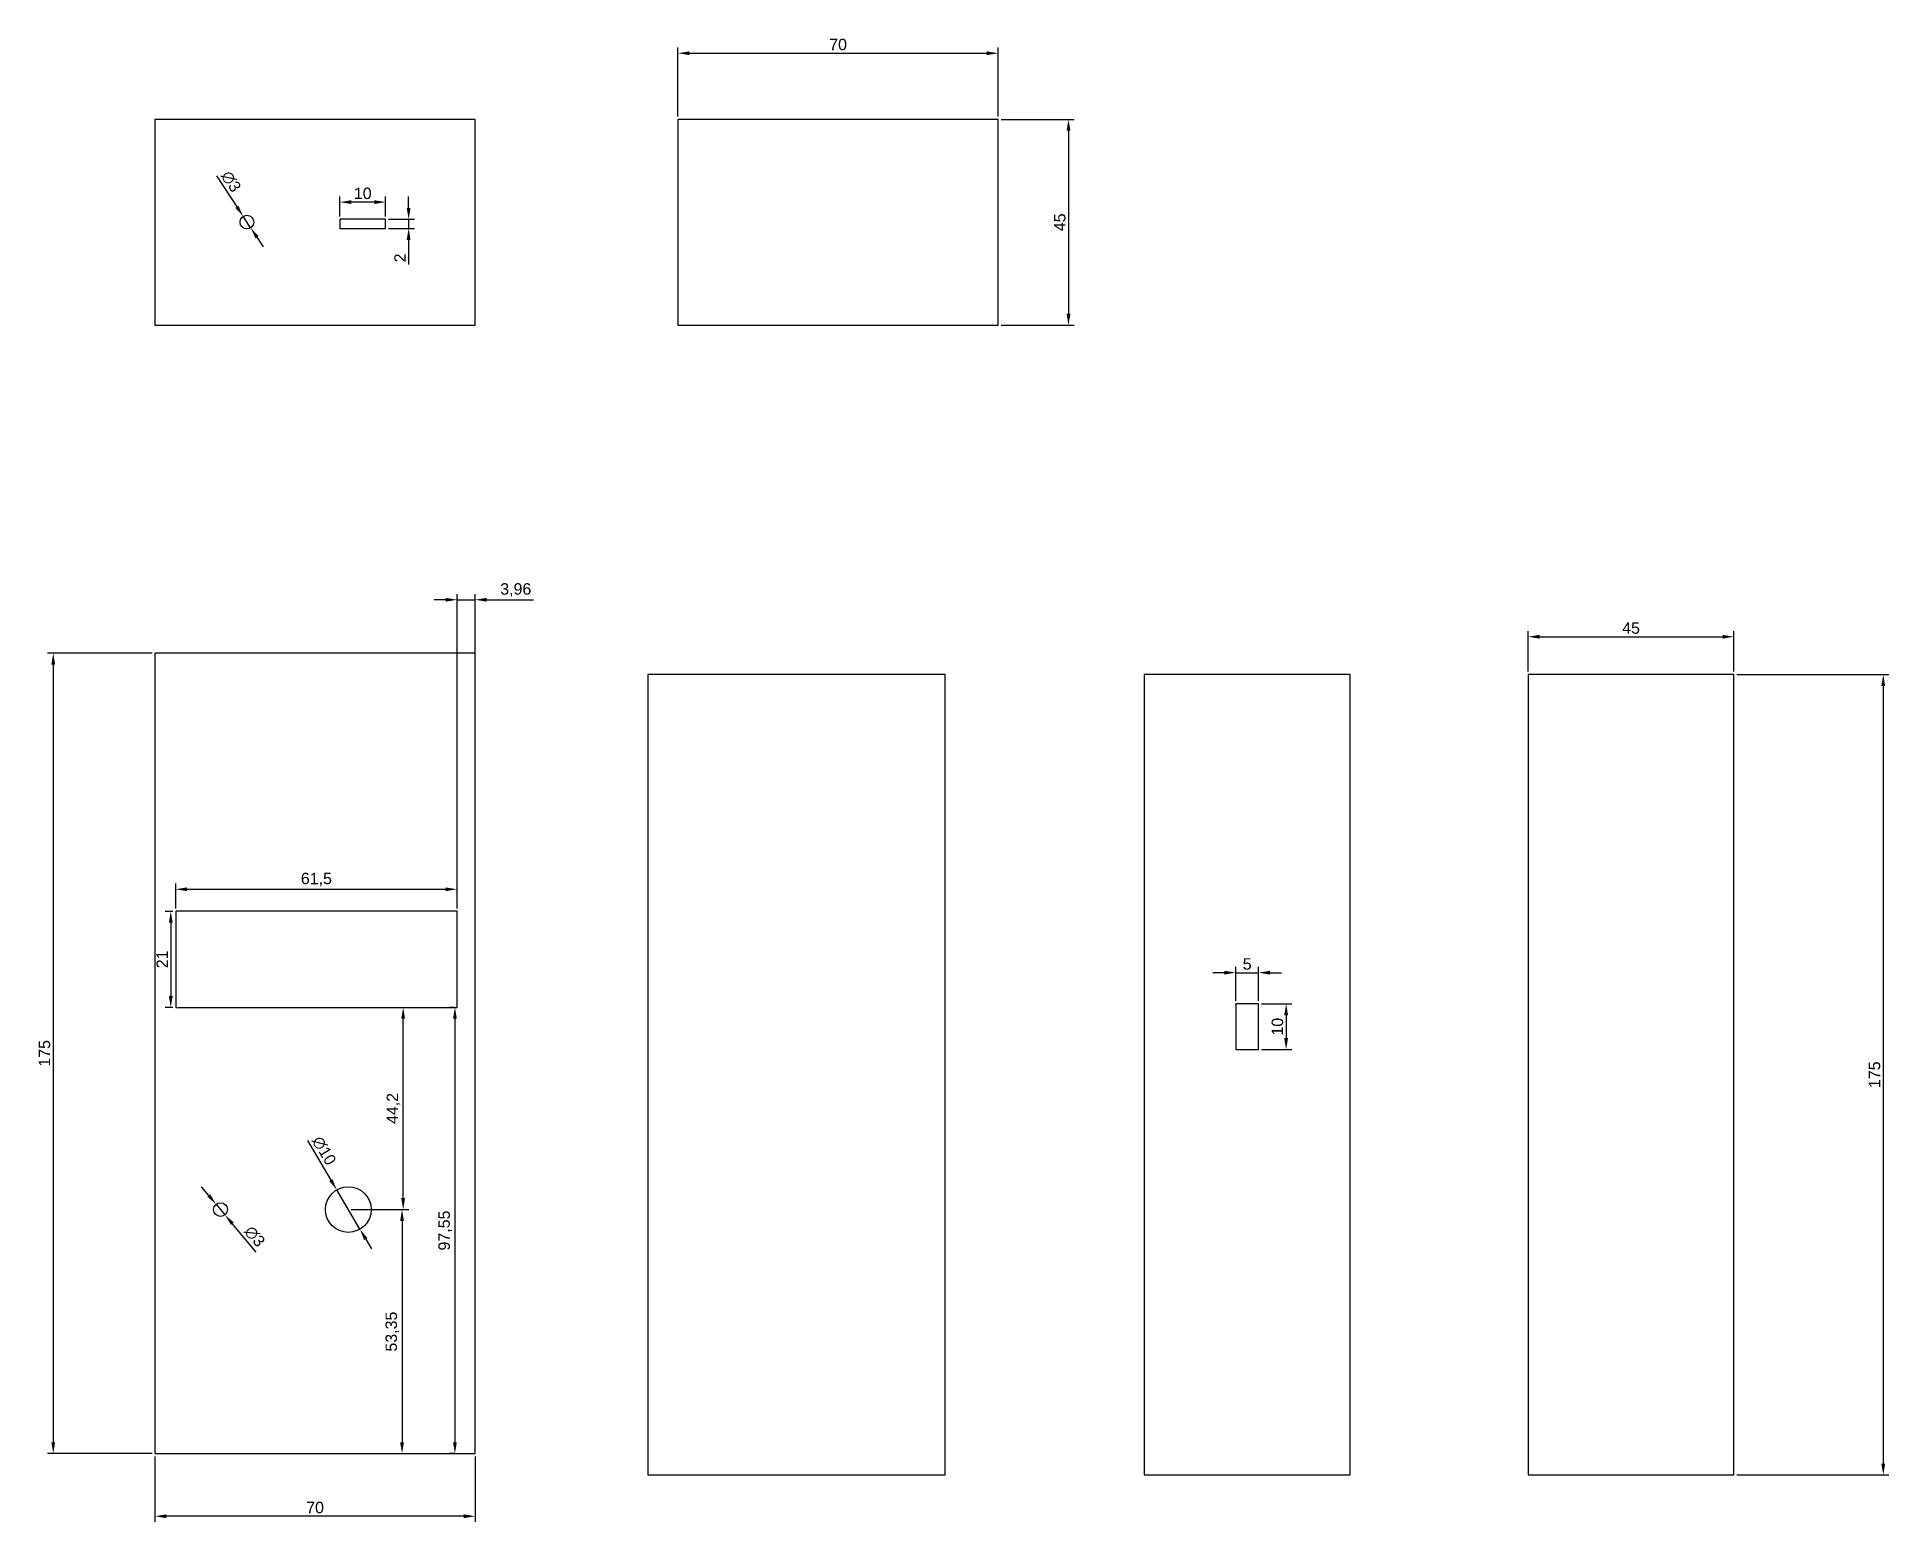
# Model space of a CAD drawing. Header units: millimetres. Extents: x 84 to 488, y 3 to 328.
import ezdxf

# ---------------------------------------------------------------- set-up
doc = ezdxf.new("R2010")
doc.units = ezdxf.units.MM
doc.layers.add('Medidas', color=4, linetype='Continuous')
doc.styles.get("Standard").update_dxf_attribs({"font": 'arial.ttf'})
doc.dimstyles.new('ISO-25', dxfattribs={"dimtxt": 2.5, "dimasz": 2.5, "dimexe": 1.25, "dimexo": 0.625, "dimtad": 1, "dimtxsty": 'Standard', "dimcen": 2.5, "dimadec": 0, "dimazin": 0, "dimtfac": 1, "dimtmove": 0, "dimatfit": 3, "dimfxl": 1, "dimarcsym": 0})

# ---------------------------------------------------------------- blocks, each defined once
blk = doc.blocks.new('*D15')
at = {"layer": 'Defpoints', "color": 0, "transparency": 16777216}
for p in [(109.34, 18.04), (179.34, 18.04), (109.34, 4.35)]:
    blk.add_point(p, dxfattribs=at)
at = {"layer": 'Medidas', "color": 0, "lineweight": -2, "transparency": 16777216}
for p, q in [((109.34, 17.41), (109.34, 3.1)), ((179.34, 17.41), (179.34, 3.1)), ((176.84, 4.35), (111.84, 4.35))]:
    blk.add_line(p, q, dxfattribs=at)
at = {"layer": 'Medidas', "color": 0, "transparency": 16777216}
for points in [[(111.84, 4.76), (111.84, 3.93), (109.34, 4.35)], [(176.84, 4.76), (176.84, 3.93), (179.34, 4.35)]]:
    blk.add_solid(points, dxfattribs=at)
at = {"layer": 'Medidas', "color": 0, "transparency": 16777216, "insert": (144.34, 6.25), "char_height": 2.5, "attachment_point": 5}
blk.add_mtext('70', dxfattribs=at)
blk = doc.blocks.new('*D17')
at = {"layer": 'Defpoints', "color": 0, "transparency": 16777216}
for p in [(175.38, 141.41), (113.88, 136.59), (175.38, 136.59)]:
    blk.add_point(p, dxfattribs=at)
at = {"layer": 'Medidas', "color": 0, "lineweight": -2, "transparency": 16777216}
for p, q in [((113.88, 137.22), (113.88, 142.66)), ((175.38, 137.22), (175.38, 142.66)), ((116.38, 141.41), (172.88, 141.41))]:
    blk.add_line(p, q, dxfattribs=at)
at = {"layer": 'Medidas', "color": 0, "transparency": 16777216}
for points in [[(116.38, 141.83), (116.38, 140.99), (113.88, 141.41)], [(172.88, 141.83), (172.88, 140.99), (175.38, 141.41)]]:
    blk.add_solid(points, dxfattribs=at)
at = {"layer": 'Medidas', "color": 0, "transparency": 16777216, "insert": (144.63, 143.54), "char_height": 2.5, "attachment_point": 5}
blk.add_mtext('61,5', dxfattribs=at)
blk = doc.blocks.new('*D18')
at = {"layer": 'Defpoints', "color": 0, "transparency": 16777216}
for p in [(113.88, 136.59), (112.8, 115.59), (113.88, 115.59)]:
    blk.add_point(p, dxfattribs=at)
at = {"layer": 'Medidas', "color": 0, "lineweight": -2, "transparency": 16777216}
for p, q in [((113.26, 136.59), (111.55, 136.59)), ((112.8, 134.09), (112.8, 118.09)), ((113.26, 115.59), (111.55, 115.59))]:
    blk.add_line(p, q, dxfattribs=at)
at = {"layer": 'Medidas', "color": 0, "transparency": 16777216}
for points in [[(112.39, 134.09), (113.22, 134.09), (112.8, 136.59)], [(112.39, 118.09), (113.22, 118.09), (112.8, 115.59)]]:
    blk.add_solid(points, dxfattribs=at)
at = {"layer": 'Medidas', "color": 0, "transparency": 16777216, "insert": (110.92, 126.09), "char_height": 2.5, "attachment_point": 5, "rotation": 90}
blk.add_mtext('21', dxfattribs=at)
blk = doc.blocks.new('*D19')
at = {"layer": 'Defpoints', "color": 0, "transparency": 16777216}
for p in [(109.34, 193.04), (87.11, 18.04), (109.34, 18.04)]:
    blk.add_point(p, dxfattribs=at)
at = {"layer": 'Medidas', "color": 0, "lineweight": -2, "transparency": 16777216}
for p, q in [((108.72, 193.04), (85.86, 193.04)), ((87.11, 190.54), (87.11, 20.54)), ((108.72, 18.04), (85.86, 18.04))]:
    blk.add_line(p, q, dxfattribs=at)
at = {"layer": 'Medidas', "color": 0, "transparency": 16777216}
for points in [[(86.69, 190.54), (87.52, 190.54), (87.11, 193.04)], [(86.69, 20.54), (87.52, 20.54), (87.11, 18.04)]]:
    blk.add_solid(points, dxfattribs=at)
at = {"layer": 'Medidas', "color": 0, "transparency": 16777216, "insert": (85.2, 105.54), "char_height": 2.5, "attachment_point": 5, "rotation": 90}
blk.add_mtext('175', dxfattribs=at)
blk = doc.blocks.new('*D20')
at = {"layer": 'Defpoints', "color": 0, "transparency": 16777216}
for p in [(175.38, 115.59), (174.92, 18.04), (175.38, 18.04)]:
    blk.add_point(p, dxfattribs=at)
at = {"layer": 'Medidas', "color": 0, "lineweight": -2, "transparency": 16777216}
for p, q in [((174.76, 115.59), (173.67, 115.59)), ((174.92, 113.09), (174.92, 20.54)), ((174.76, 18.04), (173.67, 18.04))]:
    blk.add_line(p, q, dxfattribs=at)
at = {"layer": 'Medidas', "color": 0, "transparency": 16777216}
for points in [[(174.5, 113.09), (175.33, 113.09), (174.92, 115.59)], [(174.5, 20.54), (175.33, 20.54), (174.92, 18.04)]]:
    blk.add_solid(points, dxfattribs=at)
at = {"layer": 'Medidas', "color": 0, "transparency": 16777216, "insert": (172.79, 66.81), "char_height": 2.5, "attachment_point": 5, "rotation": 90}
blk.add_mtext('97,55', dxfattribs=at)
blk = doc.blocks.new('*D21')
at = {"layer": 'Defpoints', "color": 0, "transparency": 16777216}
for p in [(122.71, 72.54), (124.64, 70.24)]:
    blk.add_point(p, dxfattribs=at)
at = {"layer": 'Medidas', "color": 0, "lineweight": -2, "transparency": 16777216}
for p, q in [((121.11, 74.46), (119.5, 76.38)), ((122.71, 72.54), (124.64, 70.24)), ((131.44, 62.1), (126.24, 68.32))]:
    blk.add_line(p, q, dxfattribs=at)
at = {"layer": 'Medidas', "color": 0, "transparency": 16777216}
for points in [[(121.43, 74.73), (120.79, 74.19), (122.71, 72.54)], [(126.56, 68.59), (125.92, 68.06), (124.64, 70.24)]]:
    blk.add_solid(points, dxfattribs=at)
at = {"layer": 'Medidas', "color": 0, "transparency": 16777216, "insert": (131.15, 65.52), "char_height": 2.5, "attachment_point": 5, "rotation": 309.8997}
blk.add_mtext('∅3', dxfattribs=at)
blk = doc.blocks.new('*D22')
at = {"layer": 'Defpoints', "color": 0, "transparency": 16777216}
for p in [(149.07, 75.69), (154.16, 67.09)]:
    blk.add_point(p, dxfattribs=at)
at = {"layer": 'Medidas', "color": 0, "lineweight": -2, "transparency": 16777216}
for p, q in [((142.68, 86.49), (147.79, 77.85)), ((154.16, 67.09), (149.07, 75.69)), ((155.43, 64.94), (156.71, 62.79))]:
    blk.add_line(p, q, dxfattribs=at)
at = {"layer": 'Medidas', "color": 0, "transparency": 16777216}
for points in [[(148.15, 78.06), (147.44, 77.63), (149.07, 75.69)], [(155.79, 65.15), (155.07, 64.72), (154.16, 67.09)]]:
    blk.add_solid(points, dxfattribs=at)
at = {"layer": 'Medidas', "color": 0, "transparency": 16777216, "insert": (146.3, 84.25), "char_height": 2.5, "attachment_point": 5, "rotation": 300.6111}
blk.add_mtext('∅10', dxfattribs=at)
blk = doc.blocks.new('*D23')
at = {"layer": 'Defpoints', "color": 0, "transparency": 16777216}
for p in [(179.34, 204.71), (175.38, 136.59), (179.34, 136.59)]:
    blk.add_point(p, dxfattribs=at)
at = {"layer": 'Medidas', "color": 0, "lineweight": -2, "transparency": 16777216}
for p, q in [((172.88, 204.71), (170.38, 204.71)), ((175.38, 137.22), (175.38, 205.96)), ((175.38, 204.71), (179.34, 204.71)), ((179.34, 137.22), (179.34, 205.96)), ((181.84, 204.71), (192.08, 204.71))]:
    blk.add_line(p, q, dxfattribs=at)
at = {"layer": 'Medidas', "color": 0, "transparency": 16777216}
for points in [[(172.88, 205.12), (172.88, 204.29), (175.38, 204.71)], [(181.84, 205.12), (181.84, 204.29), (179.34, 204.71)]]:
    blk.add_solid(points, dxfattribs=at)
at = {"layer": 'Medidas', "color": 0, "transparency": 16777216, "insert": (188.21, 206.84), "char_height": 2.5, "attachment_point": 5}
blk.add_mtext('3,96', dxfattribs=at)
blk = doc.blocks.new('*D24')
at = {"layer": 'Defpoints', "color": 0, "transparency": 16777216}
for p in [(151.61, 115.59), (163.6, 115.59), (151.61, 71.39)]:
    blk.add_point(p, dxfattribs=at)
at = {"layer": 'Medidas', "color": 0, "lineweight": -2, "transparency": 16777216}
for p, q in [((152.24, 115.59), (164.85, 115.59)), ((163.6, 73.89), (163.6, 113.09)), ((152.24, 71.39), (164.85, 71.39))]:
    blk.add_line(p, q, dxfattribs=at)
at = {"layer": 'Medidas', "color": 0, "transparency": 16777216}
for points in [[(163.18, 113.09), (164.01, 113.09), (163.6, 115.59)], [(163.18, 73.89), (164.01, 73.89), (163.6, 71.39)]]:
    blk.add_solid(points, dxfattribs=at)
at = {"layer": 'Medidas', "color": 0, "transparency": 16777216, "insert": (161.47, 93.49), "char_height": 2.5, "attachment_point": 5, "rotation": 90}
blk.add_mtext('44,2', dxfattribs=at)
blk = doc.blocks.new('*D25')
at = {"layer": 'Defpoints', "color": 0, "transparency": 16777216}
for p in [(151.61, 71.39), (151.61, 18.04), (163.35, 18.04)]:
    blk.add_point(p, dxfattribs=at)
at = {"layer": 'Medidas', "color": 0, "lineweight": -2, "transparency": 16777216}
for p, q in [((152.24, 71.39), (164.6, 71.39)), ((163.35, 68.89), (163.35, 20.54)), ((152.24, 18.04), (164.6, 18.04))]:
    blk.add_line(p, q, dxfattribs=at)
at = {"layer": 'Medidas', "color": 0, "transparency": 16777216}
for points in [[(162.93, 68.89), (163.77, 68.89), (163.35, 71.39)], [(162.93, 20.54), (163.77, 20.54), (163.35, 18.04)]]:
    blk.add_solid(points, dxfattribs=at)
at = {"layer": 'Medidas', "color": 0, "transparency": 16777216, "insert": (161.22, 44.71), "char_height": 2.5, "attachment_point": 5, "rotation": 90}
blk.add_mtext('53,35', dxfattribs=at)
blk = doc.blocks.new('*D27')
at = {"layer": 'Defpoints', "color": 0, "transparency": 16777216}
for p in [(454.51, 196.62), (409.51, 188.37), (454.51, 188.37)]:
    blk.add_point(p, dxfattribs=at)
at = {"layer": 'Medidas', "color": 0, "lineweight": -2, "transparency": 16777216}
for p, q in [((409.51, 188.99), (409.51, 197.87)), ((412.01, 196.62), (452.01, 196.62)), ((454.51, 188.99), (454.51, 197.87))]:
    blk.add_line(p, q, dxfattribs=at)
at = {"layer": 'Medidas', "color": 0, "transparency": 16777216}
for points in [[(412.01, 197.03), (412.01, 196.2), (409.51, 196.62)], [(452.01, 197.03), (452.01, 196.2), (454.51, 196.62)]]:
    blk.add_solid(points, dxfattribs=at)
at = {"layer": 'Medidas', "color": 0, "transparency": 16777216, "insert": (432.01, 198.51), "char_height": 2.5, "attachment_point": 5}
blk.add_mtext('45', dxfattribs=at)
blk = doc.blocks.new('*D28')
at = {"layer": 'Defpoints', "color": 0, "transparency": 16777216}
for p in [(454.51, 188.37), (454.51, 13.37), (487.14, 13.37)]:
    blk.add_point(p, dxfattribs=at)
at = {"layer": 'Medidas', "color": 0, "lineweight": -2, "transparency": 16777216}
for p, q in [((455.14, 188.37), (488.39, 188.37)), ((487.14, 185.87), (487.14, 15.87)), ((455.14, 13.37), (488.39, 13.37))]:
    blk.add_line(p, q, dxfattribs=at)
at = {"layer": 'Medidas', "color": 0, "transparency": 16777216}
for points in [[(486.72, 185.87), (487.56, 185.87), (487.14, 188.37)], [(486.72, 15.87), (487.56, 15.87), (487.14, 13.37)]]:
    blk.add_solid(points, dxfattribs=at)
at = {"layer": 'Medidas', "color": 0, "transparency": 16777216, "insert": (485.24, 100.87), "char_height": 2.5, "attachment_point": 5, "rotation": 90}
blk.add_mtext('175', dxfattribs=at)
blk = doc.blocks.new('*D29')
at = {"layer": 'Defpoints', "color": 0, "transparency": 16777216}
for p in [(350.59, 123.18), (345.59, 116.37), (350.59, 116.37)]:
    blk.add_point(p, dxfattribs=at)
at = {"layer": 'Medidas', "color": 0, "lineweight": -2, "transparency": 16777216}
for p, q in [((343.09, 123.18), (340.59, 123.18)), ((345.59, 116.99), (345.59, 124.43)), ((345.59, 123.18), (350.59, 123.18)), ((350.59, 116.99), (350.59, 124.43)), ((353.09, 123.18), (355.59, 123.18))]:
    blk.add_line(p, q, dxfattribs=at)
at = {"layer": 'Medidas', "color": 0, "transparency": 16777216}
for points in [[(343.09, 123.59), (343.09, 122.76), (345.59, 123.18)], [(353.09, 123.59), (353.09, 122.76), (350.59, 123.18)]]:
    blk.add_solid(points, dxfattribs=at)
at = {"layer": 'Medidas', "color": 0, "transparency": 16777216, "insert": (348.09, 125.07), "char_height": 2.5, "attachment_point": 5}
blk.add_mtext('5', dxfattribs=at)
blk = doc.blocks.new('*D30')
at = {"layer": 'Defpoints', "color": 0, "transparency": 16777216}
for p in [(350.59, 116.37), (350.59, 106.37), (356.61, 106.37)]:
    blk.add_point(p, dxfattribs=at)
at = {"layer": 'Medidas', "color": 0, "lineweight": -2, "transparency": 16777216}
for p, q in [((351.21, 116.37), (357.86, 116.37)), ((356.61, 113.87), (356.61, 108.87)), ((351.21, 106.37), (357.86, 106.37))]:
    blk.add_line(p, q, dxfattribs=at)
at = {"layer": 'Medidas', "color": 0, "transparency": 16777216}
for points in [[(356.19, 113.87), (357.03, 113.87), (356.61, 116.37)], [(356.19, 108.87), (357.03, 108.87), (356.61, 106.37)]]:
    blk.add_solid(points, dxfattribs=at)
at = {"layer": 'Medidas', "color": 0, "transparency": 16777216, "insert": (354.71, 111.37), "char_height": 2.5, "attachment_point": 5, "rotation": 90}
blk.add_mtext('10', dxfattribs=at)
blk = doc.blocks.new('*D32')
at = {"layer": 'Defpoints', "color": 0, "transparency": 16777216}
for p in [(293.67, 324.18), (223.67, 309.72), (293.67, 309.72)]:
    blk.add_point(p, dxfattribs=at)
at = {"layer": 'Medidas', "color": 0, "lineweight": -2, "transparency": 16777216}
for p, q in [((223.67, 310.35), (223.67, 325.43)), ((226.17, 324.18), (291.17, 324.18)), ((293.67, 310.35), (293.67, 325.43))]:
    blk.add_line(p, q, dxfattribs=at)
at = {"layer": 'Medidas', "color": 0, "transparency": 16777216}
for points in [[(226.17, 324.6), (226.17, 323.77), (223.67, 324.18)], [(291.17, 324.6), (291.17, 323.77), (293.67, 324.18)]]:
    blk.add_solid(points, dxfattribs=at)
at = {"layer": 'Medidas', "color": 0, "transparency": 16777216, "insert": (258.67, 326.08), "char_height": 2.5, "attachment_point": 5}
blk.add_mtext('70', dxfattribs=at)
blk = doc.blocks.new('*D33')
at = {"layer": 'Defpoints', "color": 0, "transparency": 16777216}
for p in [(293.67, 309.72), (293.67, 264.72), (309.04, 264.72)]:
    blk.add_point(p, dxfattribs=at)
at = {"layer": 'Medidas', "color": 0, "lineweight": -2, "transparency": 16777216}
for p, q in [((294.3, 309.72), (310.29, 309.72)), ((309.04, 307.22), (309.04, 267.22)), ((294.3, 264.72), (310.29, 264.72))]:
    blk.add_line(p, q, dxfattribs=at)
at = {"layer": 'Medidas', "color": 0, "transparency": 16777216}
for points in [[(308.62, 307.22), (309.46, 307.22), (309.04, 309.72)], [(308.62, 267.22), (309.46, 267.22), (309.04, 264.72)]]:
    blk.add_solid(points, dxfattribs=at)
at = {"layer": 'Medidas', "color": 0, "transparency": 16777216, "insert": (307.14, 287.22), "char_height": 2.5, "attachment_point": 5, "rotation": 90}
blk.add_mtext('45', dxfattribs=at)
blk = doc.blocks.new('*D34')
at = {"layer": 'Defpoints', "color": 0, "transparency": 16777216}
for p in [(149.76, 291.64), (149.76, 287.88), (159.76, 287.88)]:
    blk.add_point(p, dxfattribs=at)
at = {"layer": 'Medidas', "color": 0, "lineweight": -2, "transparency": 16777216}
for p, q in [((149.76, 288.5), (149.76, 292.89)), ((157.26, 291.64), (152.26, 291.64)), ((159.76, 288.5), (159.76, 292.89))]:
    blk.add_line(p, q, dxfattribs=at)
at = {"layer": 'Medidas', "color": 0, "transparency": 16777216}
for points in [[(152.26, 292.05), (152.26, 291.22), (149.76, 291.64)], [(157.26, 292.05), (157.26, 291.22), (159.76, 291.64)]]:
    blk.add_solid(points, dxfattribs=at)
at = {"layer": 'Medidas', "color": 0, "transparency": 16777216, "insert": (154.76, 293.54), "char_height": 2.5, "attachment_point": 5}
blk.add_mtext('10', dxfattribs=at)
blk = doc.blocks.new('*D35')
at = {"layer": 'Defpoints', "color": 0, "transparency": 16777216}
for p in [(159.76, 287.88), (159.76, 285.88), (164.79, 285.88)]:
    blk.add_point(p, dxfattribs=at)
at = {"layer": 'Medidas', "color": 0, "lineweight": -2, "transparency": 16777216}
for p, q in [((164.79, 290.38), (164.79, 292.88)), ((160.38, 287.88), (166.04, 287.88)), ((164.79, 287.88), (164.79, 285.88)), ((160.38, 285.88), (166.04, 285.88)), ((164.79, 283.38), (164.79, 277.97))]:
    blk.add_line(p, q, dxfattribs=at)
at = {"layer": 'Medidas', "color": 0, "transparency": 16777216}
for points in [[(164.37, 290.38), (165.2, 290.38), (164.79, 287.88)], [(164.37, 283.38), (165.2, 283.38), (164.79, 285.88)]]:
    blk.add_solid(points, dxfattribs=at)
at = {"layer": 'Medidas', "color": 0, "transparency": 16777216, "insert": (162.91, 279.43), "char_height": 2.5, "attachment_point": 5, "rotation": 90}
blk.add_mtext('2', dxfattribs=at)
blk = doc.blocks.new('*D36')
at = {"layer": 'Defpoints', "color": 0, "transparency": 16777216}
for p in [(128.61, 288.53), (130.26, 286.03)]:
    blk.add_point(p, dxfattribs=at)
at = {"layer": 'Medidas', "color": 0, "lineweight": -2, "transparency": 16777216}
for p, q in [((122.77, 297.39), (127.24, 290.62)), ((130.26, 286.03), (128.61, 288.53)), ((131.64, 283.94), (133.02, 281.86))]:
    blk.add_line(p, q, dxfattribs=at)
at = {"layer": 'Medidas', "color": 0, "transparency": 16777216}
for points in [[(127.58, 290.85), (126.89, 290.39), (128.61, 288.53)], [(131.99, 284.17), (131.29, 283.71), (130.26, 286.03)]]:
    blk.add_solid(points, dxfattribs=at)
at = {"layer": 'Medidas', "color": 0, "transparency": 16777216, "insert": (125.96, 296.13), "char_height": 2.5, "attachment_point": 5, "rotation": 303.4073}
blk.add_mtext('∅3', dxfattribs=at)

msp = doc.modelspace()

# ---------------------------------------------------------------- linework, layer by layer
for points in [[(109.343, 264.723), (179.343, 264.723), (179.343, 309.723), (109.343, 309.723)], [(223.671, 264.723), (293.671, 264.723), (293.671, 309.723), (223.671, 309.723)], [(149.756, 285.879), (159.756, 285.879), (159.756, 287.879), (149.756, 287.879)], [(109.343, 18.038), (179.343, 18.038), (179.343, 193.038), (109.343, 193.038)], [(217.109, 13.37), (282.109, 13.37), (282.109, 188.37), (217.109, 188.37)], [(325.585, 13.37), (370.585, 13.37), (370.585, 188.37), (325.585, 188.37)], [(409.514, 13.37), (454.514, 13.37), (454.514, 188.37), (409.514, 188.37)], [(113.881, 115.591), (175.381, 115.591), (175.381, 136.591), (113.881, 136.591)], [(345.585, 106.37), (350.585, 106.37), (350.585, 116.37), (345.585, 116.37)]]:
    msp.add_lwpolyline(points, close=True)
for centre, radius in [((129.438, 287.281), 1.5), ((123.674, 71.391), 1.5), ((151.614, 71.391), 5)]:
    msp.add_circle(centre, radius)

# ---------------------------------------------------------------- dimensions: what is measured, and where the dimension line sits
at = {"layer": 'Medidas'}
for base, p1, p2, picture, middle in [((293.671, 324.182), (223.671, 309.723), (293.671, 309.723), '*D32', (258.671, 326.084)), ((149.756, 291.638), (159.756, 287.879), (149.756, 287.879), '*D34', (154.756, 293.54)), ((454.514, 196.616), (409.514, 188.37), (454.514, 188.37), '*D27', (432.014, 198.512)), ((350.585, 123.178), (345.585, 116.37), (350.585, 116.37), '*D29', (348.085, 125.074))]:
    dim = msp.add_linear_dim(base=base, p1=p1, p2=p2, dimstyle='ISO-25', dxfattribs=at)
    dim.commit()
    dim.dimension.update_dxf_attribs({"geometry": picture, "text_midpoint": middle})
for base, p1, p2, picture, middle in [((309.039, 264.723), (293.671, 309.723), (293.671, 264.723), '*D33', (307.142, 287.223)), ((164.786, 285.879), (159.756, 287.879), (159.756, 285.879), '*D35', (162.906, 279.426)), ((487.138, 13.37), (454.514, 188.37), (454.514, 13.37), '*D28', (485.237, 100.87)), ((163.597, 115.591), (151.614, 71.391), (151.614, 115.591), '*D24', (161.469, 93.491)), ((356.609, 106.37), (350.585, 116.37), (350.585, 106.37), '*D30', (354.708, 111.37)), ((163.35, 18.038), (151.614, 71.391), (151.614, 18.038), '*D25', (161.223, 44.715))]:
    dim = msp.add_linear_dim(base=base, p1=p1, p2=p2, angle=90, dimstyle='ISO-25', dxfattribs=at)
    dim.commit()
    dim.dimension.update_dxf_attribs({"geometry": picture, "text_midpoint": middle})
dim = msp.add_diameter_dim_2p(p1=(130.264, 286.029), p2=(128.613, 288.533), dimstyle='ISO-25', dxfattribs=at)
dim.commit()
dim.dimension.update_dxf_attribs({"geometry": '*D36', "text_midpoint": (125.961, 296.134)})
dim = msp.add_linear_dim(base=(179.343, 204.708), p1=(175.381, 136.591), p2=(179.343, 136.591), dimstyle='ISO-25', dxfattribs=at)
dim.commit()
dim.dimension.update_dxf_attribs({"geometry": '*D23', "text_midpoint": (188.213, 204.708), "dimtype": 160})
at = {"layer": 'Medidas', "color": 4}
for base, p1, p2, picture, middle in [((87.106, 18.038), (109.343, 193.038), (109.343, 18.038), '*D19', (85.204, 105.538)), ((112.804, 115.591), (113.881, 136.591), (113.881, 115.591), '*D18', (110.924, 126.091)), ((174.917, 18.038), (175.381, 115.591), (175.381, 18.038), '*D20', (172.79, 66.815))]:
    dim = msp.add_linear_dim(base=base, p1=p1, p2=p2, angle=90, dimstyle='ISO-25', dxfattribs=at)
    dim.commit()
    dim.dimension.update_dxf_attribs({"geometry": picture, "text_midpoint": middle})
for base, p1, p2, picture, middle in [((175.381, 141.411), (113.881, 136.591), (175.381, 136.591), '*D17', (144.631, 143.538)), ((109.343, 4.348), (179.343, 18.038), (109.343, 18.038), '*D15', (144.343, 6.249))]:
    dim = msp.add_linear_dim(base=base, p1=p1, p2=p2, dimstyle='ISO-25', dxfattribs=at)
    dim.commit()
    dim.dimension.update_dxf_attribs({"geometry": picture, "text_midpoint": middle})
for p1, p2, picture, middle in [((154.16, 67.088), (149.067, 75.695), '*D22', (146.298, 84.247)), ((122.712, 72.542), (124.636, 70.241), '*D21', (131.155, 65.518))]:
    dim = msp.add_diameter_dim_2p(p1=p1, p2=p2, dimstyle='ISO-25', dxfattribs=at)
    dim.commit()
    dim.dimension.update_dxf_attribs({"geometry": picture, "text_midpoint": middle})

doc.saveas('drawing.dxf')
